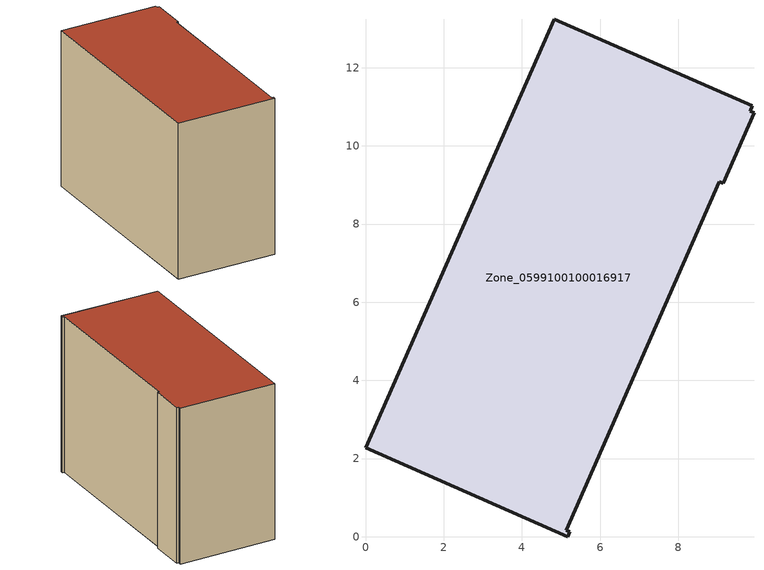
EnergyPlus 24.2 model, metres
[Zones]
Zone_0599100100016917
 floor ground (C_G): 9.05,9.08 5.14,0.17 5.23,0.12 5.17,0 0,2.27 4.82,13.24 9.9,11.02 9.84,10.88 9.94,10.84 9.15,9.04 z0
 wall outside (C_F): 0,2.27 5.17,0 5.23,0.12 5.14,0.17 9.05,9.08 9.15,9.04 9.94,10.84 9.84,10.88 9.9,11.02 4.82,13.24 0,2.27 z0:8.86
 roof outside (C_R): 9.05,9.08 9.15,9.04 9.94,10.84 9.84,10.88 9.9,11.02 4.82,13.24 0,2.27 5.17,0 5.23,0.12 5.14,0.17 z8.86
[BUILDING]
Pand.0599100100016917: North Axis=0; Terrain=City; Loads Convergence Tolerance Value=0.04; Temperature Convergence Tolerance Value=0.4; Solar Distribution=FullExterior; Maximum Number of Warmup Days=25; Minimum Number of Warmup Days=1
[Site:Location]
Rotterdam.The.Hague.AP_ZH_NLD Design_Conditions: Latitude=51.96; Longitude=4.45; Time Zone=1; Elevation=-4.5
[SITE:GROUNDTEMPERATURE:BUILDINGSURFACE]
18, 18, 18, 18, 18, 18, 18, 18, 18, 18, 18, 18
[MATERIAL] Thermal Absorptance=0.9; Solar Absorptance=0.7; Visible Absorptance=0.7
Name | Roughness | Thickness | Conductivity | Density | Specific Heat
G.TC.2015-2018 | MediumSmooth | 0.15 | 0.0428571 | 540 | 1210
F.TC.2015-2018 | Rough | 0.3 | 0.0666667 | 1920 | 840
R.TC.2015-2018 | MediumRough | 0.2 | 0.0333333 | 1500 | 1000
[CONSTRUCTION]
C_G: G.TC.2015-2018
C_F: F.TC.2015-2018
C_R: R.TC.2015-2018
[ZONE]
Zone_0599100100016917: Type=1; Multiplier=1; Ceiling Height=Autocalculate; Volume=Autocalculate; Floor Area=autocalculate; Part of Total Floor Area=Yes
[ZONEINFILTRATION:DESIGNFLOWRATE]
Infil_Zone_0599100100016917: Zone or ZoneList or Space or SpaceList=Zone_0599100100016917; Schedule=AlwaysOn; Design Flow Rate Calculation Method=Flow/Area; Flow Rate per Floor Area=0.0015; Constant Term Coefficient=1; Temperature Term Coefficient=0; Velocity Term Coefficient=0; Velocity Squared Term Coefficient=0
[HVACTEMPLATE:ZONE:IDEALLOADSAIRSYSTEM]
Zone_0599100100016917: Maximum Heating Supply Air Temperature=50; Minimum Cooling Supply Air Temperature=13; Maximum Heating Supply Air Humidity Ratio=0.0156; Minimum Cooling Supply Air Humidity Ratio=0.0077; Heating Limit=NoLimit; Cooling Limit=NoLimit; Dehumidification Control Type=ConstantSensibleHeatRatio; Cooling Sensible Heat Ratio=0.7; Dehumidification Setpoint=60; Humidification Control Type=None; Humidification Setpoint=30; Outdoor Air Method=None; Outdoor Air Flow Rate per Person=0.00944; Outdoor Air Flow Rate per Zone Floor Area=0; Outdoor Air Flow Rate per Zone=0; Demand Controlled Ventilation Type=None; Outdoor Air Economizer Type=NoEconomizer; Heat Recovery Type=None; Sensible Heat Recovery Effectiveness=0.7; Latent Heat Recovery Effectiveness=0.65
[ZONECONTROL:THERMOSTAT]
ThermostatControl_Zone_0599100100016917: Zone or ZoneList=Zone_0599100100016917; Control Type Schedule=DualSetpointControlType; Control 1=Thermostat_Zone_0599100100016917; Temperature Difference Between Cutout And Setpoint=0
[THERMOSTATSETPOINT:DUALSETPOINT]
Thermostat_Zone_0599100100016917: Heating Setpoint Temperature Schedule=HeatingSetpoint_Zone_0599100100016917; Cooling Setpoint Temperature Schedule=CoolingSetpoint_Zone_0599100100016917
[SCHEDULE:COMPACT]
HeatingSetpoint_Zone_0599100100016917: Through: 12/31, For: AllDays, Until: 24:00, 21
CoolingSetpoint_Zone_0599100100016917: Through: 12/31, For: AllDays, Until: 24:00, 24
DualSetpointControlType: Through: 12/31, For: AllDays, Until: 24:00, 4
AlwaysOn: Through: 12/31, For: AllDays, Until: 24:00, 1
